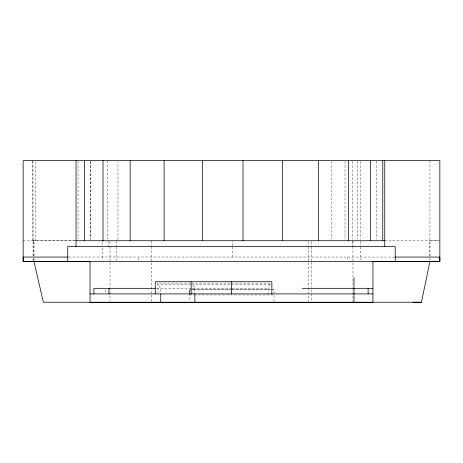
<?xml version="1.0" encoding="UTF-8"?>
<svg xmlns="http://www.w3.org/2000/svg" width="463" height="463" viewBox="0 0 463 463"><rect width="100%" height="100%" fill="white"/><g stroke="black" fill="none" stroke-linecap="round" stroke-linejoin="round"><path stroke-width="0.35" stroke-dasharray="2.31 1.74" d="M33.07 261.41L33.076 258.256M33.944 260.715L33.949 258.221M33.938 256.323L33.949 240.691L33.556 240.748L33.949 240.691M23.15 240.806L35.813 240.731L35.813 161.379M117.99 239.747L117.99 161.373M138.333 260.223L138.333 257.069M231.593 289.855L189.865 289.821L189.865 295.006L189.859 289.769L230.146 289.769M232.322 257.029L232.322 246.409M232.322 245.703L232.322 240.748M274.038 301.65L274.032 289.769L230.863 289.769M429.953 160.655L429.93 257.052L429.93 240.731L439.144 240.731L385.135 240.76M268.094 293.907L268.094 288.322L270.733 283.107L231.483 283.072M32.89 161.379L32.89 240.731L33.938 240.743L33.921 257.006M32.89 240.737L75.55 240.737M35.813 240.731L75.492 240.748M68.553 257.011L394.488 257.069M190.067 283.072L156.916 283.072L160.754 288.322L160.754 293.907M230.053 283.072L192.232 283.072L194.871 288.322L194.871 293.907M191.537 284.554L158.005 284.554L158.005 293.189M230.059 284.554L192.967 284.554L192.967 293.189M231.483 284.554L269.998 284.554M156.465 288.322L231.483 288.322M232.2 288.322L268.094 288.322M232.31 289.821L274.038 289.821M189.859 294.948L274.032 294.948M33.637 240.731L33.938 240.743M189.865 289.821L189.871 292.633M33.932 258.267L33.944 260.16M32.89 160.655L33.076 256.288M347.516 257.069L347.516 260.223M376.257 161.379L376.257 239.29M360.642 161.379L360.642 239.29M360.642 241.391L360.642 245.98M360.642 246.634L360.642 260.223M357.801 161.379L357.801 239.29M352.962 240.731L352.962 245.749M352.962 246.466L352.962 287.297M352.962 288.015L352.962 301.627M352.175 161.379L352.175 239.29M352.175 241.391L352.175 245.98M345.016 161.379L345.016 239.29M331.861 161.379L331.861 239.29M311.431 241.449L311.431 245.743M311.431 246.455L311.431 260.767M311.431 262.191L311.431 287.616M311.431 289.722L311.431 292.512M311.431 293.907L311.431 301.639M308.173 241.449L308.173 245.749M308.173 246.466L308.173 287.297M308.173 288.015L308.173 301.627M189.871 293.328L189.871 301.65M151.534 240.731L151.534 245.749M151.534 246.455L151.534 301.639M116.294 240.731L116.294 245.703M116.294 246.414L116.294 260.223M110.003 241.449L110.003 245.749M110.003 246.466L110.003 287.297M110.003 288.015L110.003 301.627M108.51 240.806L108.51 245.986M107.497 160.655L107.497 239.313M105.796 289.722L105.796 292.512M102.184 241.454L102.184 245.986M102.184 248.023L102.184 260.223M90.748 161.379L90.748 239.29M90.43 161.379L90.43 239.29M78.044 161.379L78.044 239.29M429.93 258.302L429.936 260.16L429.919 258.256"/><path stroke-width="0.69" d="M395.205 257.069L439.85 257.069L439.821 261.485L429.936 261.421L421.446 302.246L43.366 302.252L33.944 261.34L23.15 261.485L23.15 160.655L439.85 160.655L439.85 261.485L23.15 261.485L23.15 257.069L67.696 257.069M23.15 261.485L89.753 261.462M76.042 240.731L384.776 240.731M372.518 261.462L439.821 261.485M155.036 288.322L93.885 288.322L93.885 293.907M302.212 288.322L372.941 288.322M90.025 293.907L372.941 293.907M412.955 302.258L421.446 302.246M395.223 261.485L395.223 246.634L67.743 246.634L67.743 261.485M384.776 160.655L384.776 246.634M382.774 160.655L382.774 240.731M372.941 261.485L372.941 302.339L90.025 302.339L90.025 261.485M370.388 160.655L370.388 240.731M368.12 288.322L368.12 293.907M353.987 277.696L353.987 302.339M348.46 160.655L348.46 240.731M318.492 160.655L318.492 240.731M282.517 160.655L282.517 240.731M271.85 293.907L271.85 281.724L155.25 281.724L155.25 293.907M242.994 160.655L242.994 240.731M231.483 281.724L231.483 293.907M202.615 160.655L202.615 240.731M194.871 293.907L194.871 302.339M191.115 281.724L191.115 293.907M164.122 160.655L164.122 240.731M160.754 293.907L160.754 302.339M130.155 160.655L130.155 240.731M108.979 288.322L108.979 293.907M103.017 160.655L103.017 240.731M84.561 160.655L84.561 240.731M76.042 160.655L76.042 246.634"/></g></svg>
